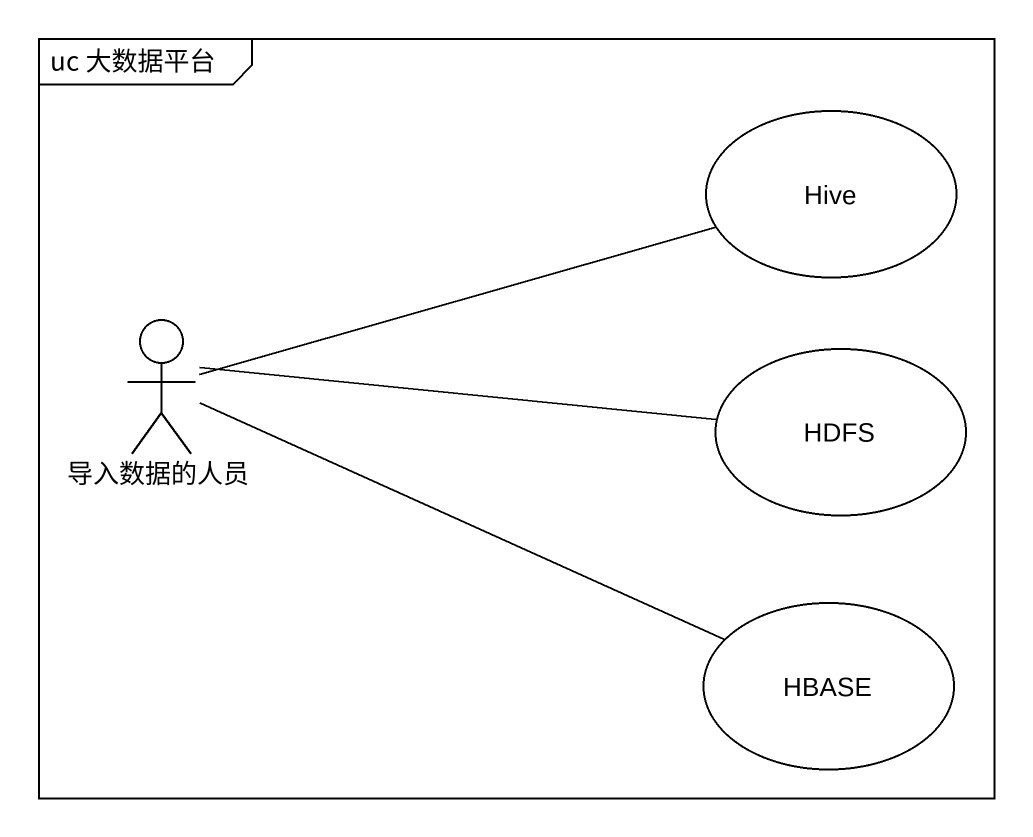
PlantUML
@startuml
mainframe uc 大数据平台
usecase Hive
actor 导入数据的人员
usecase HDFS
usecase HBASE
导入数据的人员 -right- Hive
导入数据的人员 -right- HDFS
导入数据的人员 -right- HBASE
@enduml
